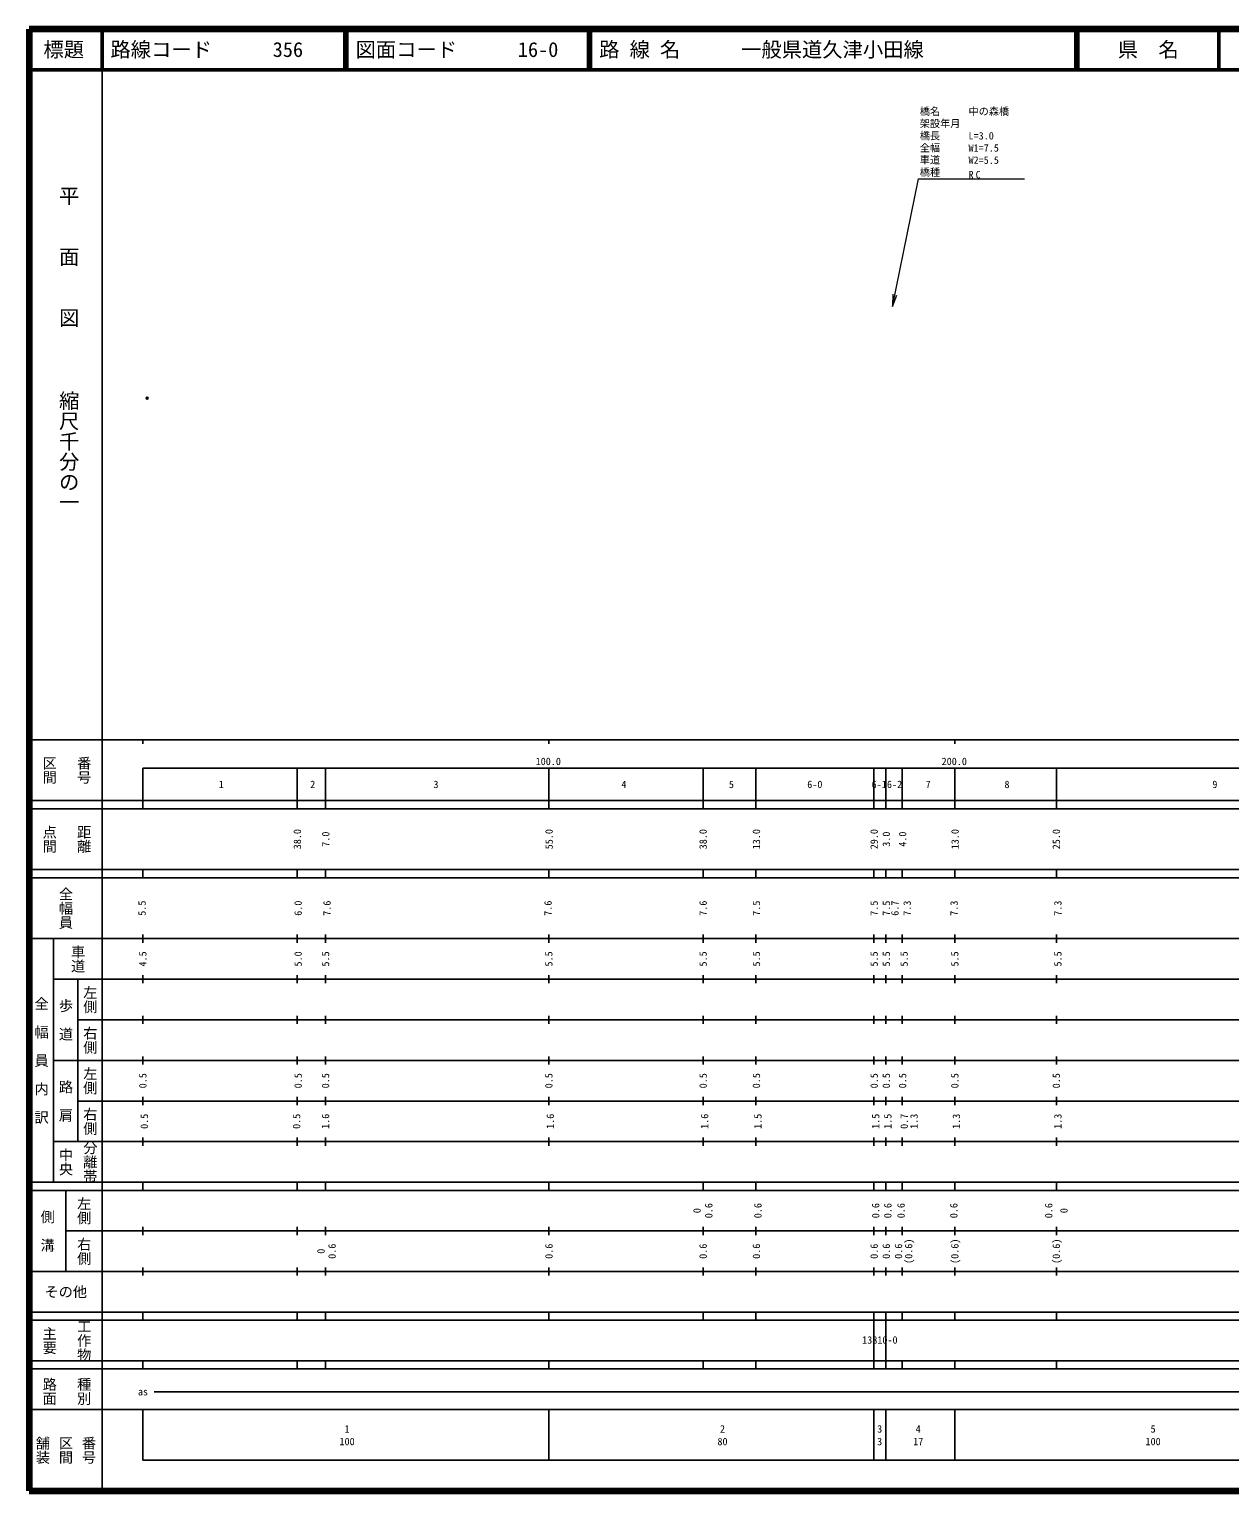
# Model space of a CAD drawing. Units: millimetres on the paper, with parts at other scales. Extents: x 40 to 680, y 20 to 380.
# Drawn here: x 40 to 335.7, y 20 to 380 of the extents above; entities that cross this region are included whole.
import ezdxf
from ezdxf.enums import TextEntityAlignment as Align

# ---------------------------------------------------------------- set-up
doc = ezdxf.new("R2010")
doc.units = ezdxf.units.MM
doc.header["$PDMODE"] = 32
doc.header["$PDSIZE"] = 0.5
doc.layers.add('M-OTRS', color=6, linetype='Continuous')
doc.layers.add('M-STR-HTXT', color=7, linetype='Continuous')
for name, color, linetype, lineweight in [('M-TTL', 2, 'Continuous', 140), ('M-TTL-BAND', 7, 'Continuous', 25), ('M-TTL-LINE', 7, 'Continuous', 50), ('M-TTL-TXT', 7, 'Continuous', 13)]:
    doc.layers.add(name, color=color, linetype=linetype, lineweight=lineweight)
doc.styles.add('@ＭＳ ゴシック', font='')
doc.styles.add('ＭＳ ゴシック', font='')
doc.styles.get('@ＭＳ ゴシック').set_extended_font_data('@MS Gothic')
doc.styles.get('ＭＳ ゴシック').set_extended_font_data('MS Gothic')

# ---------------------------------------------------------------- blocks, each defined once
blk = doc.blocks.new('open_arrow')
at = {"color": 0, "linetype": 'Continuous', "lineweight": -2}
blk.add_lwpolyline([(7.5, 1.25), (0, 0), (7.5, -1.25)], dxfattribs=at)

msp = doc.modelspace()

# ---------------------------------------------------------------- linework, layer by layer
at = {"layer": 'M-OTRS'}
msp.add_point((69.056, 289.102), dxfattribs=at)
at = {"layer": 'M-TTL'}
for p, q in [((40, 380), (40, 20)), ((680, 380), (40, 380)), ((40, 20), (680, 20))]:
    msp.add_line(p, q, dxfattribs=at)
at = {"layer": 'M-TTL-BAND'}
for p, q in [((58, 370), (58, 20)), ((40, 205), (579, 205)), ((68, 205), (68, 204)), ((168, 205), (168, 204)), ((268, 205), (268, 204)), ((68, 198), (579, 198)), ((68, 198), (68, 188)), ((106, 198), (106, 188)), ((113, 198), (113, 188)), ((168, 198), (168, 188)), ((206, 198), (206, 188)), ((219, 198), (219, 188)), ((248, 198), (248, 188)), ((251, 198), (251, 188)), ((255, 198), (255, 188)), ((268, 198), (268, 188)), ((293, 198), (293, 188)), ((40, 190), (579, 190)), ((40, 188), (579, 188)), ((40, 173), (579, 173)), ((68, 171), (68, 173)), ((106, 173), (106, 171)), ((113, 173), (113, 171)), ((168, 171), (168, 173)), ((206, 173), (206, 171)), ((219, 173), (219, 171)), ((248, 173), (248, 171)), ((251, 173), (251, 171)), ((255, 173), (255, 171)), ((268, 171), (268, 173)), ((293, 173), (293, 171)), ((40, 171), (579, 171)), ((40, 156), (579, 156)), ((46, 96), (46, 156)), ((68, 155), (68, 157)), ((106, 157), (106, 155)), ((113, 157), (113, 155)), ((168, 155), (168, 157)), ((206, 157), (206, 155)), ((219, 157), (219, 155)), ((248, 157), (248, 155)), ((251, 157), (251, 155)), ((255, 157), (255, 155)), ((268, 155), (268, 157)), ((293, 157), (293, 155)), ((46, 146), (579, 146)), ((52, 146), (52, 106)), ((68, 145), (68, 147)), ((106, 147), (106, 145)), ((113, 147), (113, 145)), ((168, 145), (168, 147)), ((206, 147), (206, 145)), ((219, 147), (219, 145)), ((248, 147), (248, 145)), ((251, 147), (251, 145)), ((255, 147), (255, 145)), ((268, 145), (268, 147)), ((293, 147), (293, 145)), ((68, 135), (68, 137)), ((106, 137), (106, 135)), ((113, 137), (113, 135)), ((168, 135), (168, 137)), ((206, 137), (206, 135)), ((219, 137), (219, 135)), ((248, 137), (248, 135)), ((251, 137), (251, 135)), ((255, 137), (255, 135)), ((268, 135), (268, 137)), ((293, 137), (293, 135)), ((52, 136), (579, 136)), ((46, 126), (579, 126)), ((68, 125), (68, 127)), ((106, 127), (106, 125)), ((113, 127), (113, 125)), ((168, 125), (168, 127)), ((206, 127), (206, 125)), ((219, 127), (219, 125)), ((248, 127), (248, 125)), ((251, 127), (251, 125)), ((255, 127), (255, 125)), ((268, 125), (268, 127)), ((293, 127), (293, 125)), ((52, 116), (579, 116)), ((68, 115), (68, 117)), ((106, 117), (106, 115)), ((113, 117), (113, 115)), ((168, 115), (168, 117)), ((206, 117), (206, 115)), ((219, 117), (219, 115)), ((248, 117), (248, 115)), ((251, 117), (251, 115)), ((255, 117), (255, 115)), ((268, 115), (268, 117)), ((293, 117), (293, 115)), ((46, 106), (579, 106)), ((68, 105), (68, 107)), ((106, 107), (106, 105)), ((113, 107), (113, 105)), ((168, 105), (168, 107)), ((206, 107), (206, 105)), ((219, 107), (219, 105)), ((248, 107), (248, 105)), ((251, 107), (251, 105)), ((255, 107), (255, 105)), ((268, 105), (268, 107)), ((293, 107), (293, 105)), ((40, 96), (579, 96)), ((40, 94), (579, 94)), ((49, 94), (49, 74)), ((68, 94), (68, 96)), ((106, 96), (106, 94)), ((113, 96), (113, 94)), ((168, 94), (168, 96)), ((206, 96), (206, 94)), ((219, 96), (219, 94)), ((248, 96), (248, 94)), ((251, 96), (251, 94)), ((255, 96), (255, 94)), ((268, 94), (268, 96)), ((293, 96), (293, 94)), ((49, 84), (579, 84)), ((68, 83), (68, 85)), ((106, 85), (106, 83)), ((113, 85), (113, 83)), ((168, 83), (168, 85)), ((206, 85), (206, 83)), ((219, 85), (219, 83)), ((248, 85), (248, 83)), ((251, 85), (251, 83)), ((255, 85), (255, 83)), ((268, 83), (268, 85)), ((293, 85), (293, 83)), ((40, 74), (579, 74)), ((68, 73), (68, 75)), ((106, 75), (106, 73)), ((113, 75), (113, 73)), ((168, 73), (168, 75)), ((206, 75), (206, 73)), ((219, 75), (219, 73)), ((248, 75), (248, 73)), ((251, 75), (251, 73)), ((255, 75), (255, 73)), ((268, 73), (268, 75)), ((293, 75), (293, 73)), ((40, 64), (579, 64)), ((40, 62), (579, 62)), ((68, 62), (68, 64)), ((106, 64), (106, 62)), ((113, 64), (113, 62)), ((168, 62), (168, 64)), ((206, 64), (206, 62)), ((219, 64), (219, 62)), ((248, 64), (248, 62)), ((248, 62), (248, 52)), ((251, 64), (251, 62)), ((251, 62), (251, 52)), ((255, 64), (255, 62)), ((268, 62), (268, 64)), ((293, 64), (293, 62)), ((40, 52), (579, 52)), ((68, 50), (68, 52)), ((106, 52), (106, 50)), ((113, 52), (113, 50)), ((168, 50), (168, 52)), ((206, 52), (206, 50)), ((219, 52), (219, 50)), ((248, 52), (248, 50)), ((251, 52), (251, 50)), ((255, 52), (255, 50)), ((268, 50), (268, 52)), ((293, 52), (293, 50)), ((40, 50), (579, 50)), ((70.805, 44.406), (565.903, 44.406)), ((40, 40), (579, 40)), ((68, 40), (68, 27.5)), ((168, 40), (168, 27.5)), ((248, 40), (248, 27.5)), ((251, 40), (251, 27.5)), ((268, 40), (268, 27.5)), ((68, 27.5), (579, 27.5))]:
    msp.add_line(p, q, dxfattribs=at)
at = {"layer": 'M-TTL-LINE'}
for p, q in [((58, 380), (58, 370)), ((117.75, 380), (117.75, 370)), ((118.25, 380), (118.25, 370)), ((177.75, 380), (177.75, 370)), ((178.25, 380), (178.25, 370)), ((297.75, 380), (297.75, 370)), ((298.25, 380), (298.25, 370)), ((333, 380), (333, 370)), ((40, 370), (680, 370))]:
    msp.add_line(p, q, dxfattribs=at)
at = {"layer": 'M-TTL-TXT'}
msp.add_lwpolyline([(252.639, 311.674), (259, 343.126), (285.161, 343.126)], dxfattribs=at)

# ---------------------------------------------------------------- block references
at = {"layer": 'M-TTL-TXT', "xscale": 0.4, "yscale": 0.4, "rotation": 78.6}
msp.add_blockref('open_arrow', (252.639, 311.674), dxfattribs=at)

# ---------------------------------------------------------------- texts
at = {"layer": 'M-STR-HTXT', "style": 'ＭＳ ゴシック'}
for s, p in [('橋名', (259.353, 358.296)), ('中の森橋', (271.353, 358.296)), ('架設年月', (259.353, 355.296)), ('橋長', (259.353, 352.296)), ('L=3.0', (271.353, 352.296)), ('全幅', (259.353, 349.296)), ('W1=7.5', (271.353, 349.296)), ('橋種', (259.353, 343.296)), ('車道', (259.353, 346.356)), ('W2=5.5', (271.353, 346.296))]:
    msp.add_text(s, height=1.833, dxfattribs=at).set_placement(p, align=Align.BOTTOM_LEFT)
at = {"layer": 'M-STR-HTXT', "insert": (271.353, 343.236), "char_height": 1.833, "attachment_point": 7, "style": 'ＭＳ ゴシック'}
msp.add_mtext('\\T1.4;RC', dxfattribs=at)
at = {"layer": 'M-TTL-BAND', "style": '@ＭＳ ゴシック'}
for s, p in [('平\u3000\u3000面\u3000\u3000図', (49.777, 306.475)), ('縮尺千分の一', (49.777, 261.03))]:
    msp.add_text(s, height=3.666, rotation=270, dxfattribs=at).set_placement(p, align=Align.MIDDLE_RIGHT)
at = {"layer": 'M-TTL-BAND'}
for s, height, rotation, style, p in [('区間', 2.566, 270, '@ＭＳ ゴシック', (45, 197.5)), ('番号', 2.566, 270, '@ＭＳ ゴシック', (53.5, 197.5)), ('点間', 2.566, 270, '@ＭＳ ゴシック', (45, 180.5)), ('距離', 2.566, 270, '@ＭＳ ゴシック', (53.5, 180.5)), ('38.0', 1.833, 90, 'ＭＳ ゴシック', (106.026, 180.5)), ('7.0', 1.833, 90, 'ＭＳ ゴシック', (113.026, 180.5)), ('55.0', 1.833, 90, 'ＭＳ ゴシック', (168.026, 180.5)), ('38.0', 1.833, 90, 'ＭＳ ゴシック', (205.967, 180.5)), ('13.0', 1.833, 90, 'ＭＳ ゴシック', (219.093, 180.5)), ('29.0', 1.833, 90, 'ＭＳ ゴシック', (248.093, 180.5)), ('3.0', 1.833, 90, 'ＭＳ ゴシック', (251.093, 180.5)), ('4.0', 1.833, 90, 'ＭＳ ゴシック', (255.094, 180.5)), ('13.0', 1.833, 90, 'ＭＳ ゴシック', (268.026, 180.5)), ('25.0', 1.833, 90, 'ＭＳ ゴシック', (292.97, 180.5)), ('全幅員', 2.566, 270, '@ＭＳ ゴシック', (49, 163.5)), ('5.5', 1.833, 90, 'ＭＳ ゴシック', (67.775, 163.5)), ('6.0', 1.833, 90, 'ＭＳ ゴシック', (106.214, 163.5)), ('7.6', 1.833, 90, 'ＭＳ ゴシック', (113.339, 163.5)), ('7.6', 1.833, 90, 'ＭＳ ゴシック', (167.775, 163.5)), ('7.6', 1.833, 90, 'ＭＳ ゴシック', (205.967, 163.5)), ('7.5', 1.833, 90, 'ＭＳ ゴシック', (219.093, 163.5)), ('7.5', 1.833, 90, 'ＭＳ ゴシック', (248.093, 163.5)), ('7.5', 1.833, 90, 'ＭＳ ゴシック', (251.093, 163.5)), ('6.7', 1.833, 90, 'ＭＳ ゴシック', (253.219, 163.5)), ('7.3', 1.833, 90, 'ＭＳ ゴシック', (256.219, 163.5)), ('7.3', 1.833, 90, 'ＭＳ ゴシック', (267.775, 163.5)), ('7.3', 1.833, 90, 'ＭＳ ゴシック', (293.345, 163.5)), ('車道', 2.566, 270, '@ＭＳ ゴシック', (52, 151)), ('4.5', 1.833, 90, 'ＭＳ ゴシック', (67.962, 151)), ('5.0', 1.833, 90, 'ＭＳ ゴシック', (106.214, 151)), ('5.5', 1.833, 90, 'ＭＳ ゴシック', (112.964, 151)), ('5.5', 1.833, 90, 'ＭＳ ゴシック', (167.962, 151)), ('5.5', 1.833, 90, 'ＭＳ ゴシック', (205.967, 151)), ('5.5', 1.833, 90, 'ＭＳ ゴシック', (219.093, 151)), ('5.5', 1.833, 90, 'ＭＳ ゴシック', (248.093, 151)), ('5.5', 1.833, 90, 'ＭＳ ゴシック', (251.093, 151)), ('5.5', 1.833, 90, 'ＭＳ ゴシック', (255.469, 151)), ('5.5', 1.833, 90, 'ＭＳ ゴシック', (267.962, 151)), ('5.5', 1.833, 90, 'ＭＳ ゴシック', (293.345, 151)), ('左側', 2.566, 270, '@ＭＳ ゴシック', (55, 141)), ('全\u3000幅\u3000員\u3000内\u3000訳', 2.566, 270, '@ＭＳ ゴシック', (43, 126)), ('歩\u3000道', 2.566, 270, '@ＭＳ ゴシック', (49, 136)), ('右側', 2.566, 270, '@ＭＳ ゴシック', (55, 131)), ('左側', 2.566, 270, '@ＭＳ ゴシック', (55, 121)), ('0.5', 1.833, 90, 'ＭＳ ゴシック', (67.962, 121)), ('0.5', 1.833, 90, 'ＭＳ ゴシック', (106.214, 121)), ('0.5', 1.833, 90, 'ＭＳ ゴシック', (112.964, 121)), ('0.5', 1.833, 90, 'ＭＳ ゴシック', (167.962, 121)), ('0.5', 1.833, 90, 'ＭＳ ゴシック', (205.967, 121)), ('0.5', 1.833, 90, 'ＭＳ ゴシック', (219.093, 121)), ('0.5', 1.833, 90, 'ＭＳ ゴシック', (248.093, 121)), ('0.5', 1.833, 90, 'ＭＳ ゴシック', (251.093, 121)), ('0.5', 1.833, 90, 'ＭＳ ゴシック', (255.094, 121)), ('0.5', 1.833, 90, 'ＭＳ ゴシック', (267.962, 121)), ('0.5', 1.833, 90, 'ＭＳ ゴシック', (292.97, 121)), ('路\u3000肩', 2.566, 270, '@ＭＳ ゴシック', (49, 116)), ('右側', 2.566, 270, '@ＭＳ ゴシック', (55, 111)), ('0.5', 1.833, 90, 'ＭＳ ゴシック', (68.337, 111)), ('0.5', 1.833, 90, 'ＭＳ ゴシック', (105.839, 111)), ('1.6', 1.833, 90, 'ＭＳ ゴシック', (112.964, 111)), ('1.6', 1.833, 90, 'ＭＳ ゴシック', (168.337, 111)), ('1.6', 1.833, 90, 'ＭＳ ゴシック', (206.342, 111)), ('1.5', 1.833, 90, 'ＭＳ ゴシック', (219.468, 111)), ('1.5', 1.833, 90, 'ＭＳ ゴシック', (248.468, 111)), ('1.5', 1.833, 90, 'ＭＳ ゴシック', (251.468, 111)), ('0.7', 1.833, 90, 'ＭＳ ゴシック', (255.51, 111)), ('1.3', 1.833, 90, 'ＭＳ ゴシック', (257.919, 111)), ('1.3', 1.833, 90, 'ＭＳ ゴシック', (268.337, 111)), ('1.3', 1.833, 90, 'ＭＳ ゴシック', (293.345, 111)), ('分離帯', 2.566, 270, '@ＭＳ ゴシック', (55, 101)), ('中央', 2.566, 270, '@ＭＳ ゴシック', (49, 101)), ('左側', 2.566, 270, '@ＭＳ ゴシック', (53.5, 89)), ('0.6', 1.833, 90, 'ＭＳ ゴシック', (207.362, 89)), ('0.6', 1.833, 90, 'ＭＳ ゴシック', (219.468, 89)), ('0.6', 1.833, 90, 'ＭＳ ゴシック', (248.468, 89)), ('0.6', 1.833, 90, 'ＭＳ ゴシック', (251.468, 89)), ('0.6', 1.833, 90, 'ＭＳ ゴシック', (254.719, 89)), ('0.6', 1.833, 90, 'ＭＳ ゴシック', (267.719, 89)), ('0.6', 1.833, 90, 'ＭＳ ゴシック', (291.095, 89)), ('側\u3000溝', 2.566, 270, '@ＭＳ ゴシック', (44.5, 84)), ('0', 1.833, 90, 'ＭＳ ゴシック', (204.467, 89)), ('0', 1.833, 90, 'ＭＳ ゴシック', (294.845, 89)), ('右側', 2.566, 270, '@ＭＳ ゴシック', (53.5, 79)), ('0', 1.833, 90, 'ＭＳ ゴシック', (111.839, 79)), ('0.6', 1.833, 90, 'ＭＳ ゴシック', (114.578, 79)), ('0.6', 1.833, 90, 'ＭＳ ゴシック', (168, 79)), ('0.6', 1.833, 90, 'ＭＳ ゴシック', (205.967, 79)), ('0.6', 1.833, 90, 'ＭＳ ゴシック', (219.093, 79)), ('0.6', 1.833, 90, 'ＭＳ ゴシック', (248.093, 79)), ('0.6', 1.833, 90, 'ＭＳ ゴシック', (251.093, 79)), ('0.6', 1.833, 90, 'ＭＳ ゴシック', (254.094, 79)), ('(0.6)', 1.833, 90, 'ＭＳ ゴシック', (256.594, 79)), ('(0.6)', 1.833, 90, 'ＭＳ ゴシック', (267.97, 79)), ('(0.6)', 1.833, 90, 'ＭＳ ゴシック', (292.97, 79)), ('工作物', 2.566, 270, '@ＭＳ ゴシック', (53.5, 57)), ('主要', 2.566, 270, '@ＭＳ ゴシック', (45, 57)), ('路面', 2.566, 270, '@ＭＳ ゴシック', (45, 44.5)), ('種別', 2.566, 270, '@ＭＳ ゴシック', (53.5, 44.5)), ('舗装', 2.566, 270, '@ＭＳ ゴシック', (43.333, 30)), ('区間', 2.566, 270, '@ＭＳ ゴシック', (49, 30)), ('番号', 2.566, 270, '@ＭＳ ゴシック', (54.667, 30))]:
    msp.add_text(s, height=height, rotation=rotation, dxfattribs=dict(at, style=style)).set_placement(p, align=Align.MIDDLE_CENTER)
at = {"layer": 'M-TTL-BAND', "style": 'ＭＳ ゴシック'}
for s, p in [('100.0', (167.844, 198.195)), ('200.0', (267.844, 198.195))]:
    msp.add_text(s, height=1.833, dxfattribs=at).set_placement(p, align=Align.BOTTOM_CENTER)
for s, height, p in [('1', 1.833, (87.322, 194)), ('2', 1.833, (109.823, 194)), ('3', 1.833, (140.185, 194)), ('4', 1.833, (186.49, 194)), ('5', 1.833, (212.952, 194)), ('6-0', 1.833, (233.5, 194)), ('6-1', 1.833, (249.355, 194)), ('6-2', 1.833, (253.13, 194)), ('7', 1.833, (261.417, 194)), ('8', 1.833, (280.826, 194)), ('9', 1.833, (332.035, 194)), ('その他', 2.566, (49, 69)), ('13810-0', 1.833, (249.514, 57.147)), ('as', 1.833, (68.006, 44.406)), ('1', 1.833, (118.288, 35.238)), ('2', 1.833, (210.755, 35.238)), ('3', 1.833, (249.472, 35.238)), ('4', 1.833, (258.974, 35.238)), ('5', 1.833, (316.81, 35.238)), ('100', 1.833, (118.288, 32.131)), ('80', 1.833, (210.755, 32.131)), ('3', 1.833, (249.472, 32.131)), ('17', 1.833, (258.974, 32.131)), ('100', 1.833, (316.81, 32.131))]:
    msp.add_text(s, height=height, dxfattribs=at).set_placement(p, align=Align.MIDDLE_CENTER)
at = {"layer": 'M-TTL-TXT', "style": 'ＭＳ ゴシック'}
for s, p in [('標題', (48.5, 375)), ('県\u3000名', (315.625, 375))]:
    msp.add_text(s, height=3.666, dxfattribs=at).set_placement(p, align=Align.MIDDLE_CENTER)
for s, p in [('路線コード      356', (60, 375)), ('図面コード      16-0', (120.38, 375)), ('路 線 名      一般県道久津小田線', (180.38, 375))]:
    msp.add_text(s, height=3.666, dxfattribs=at).set_placement(p, align=Align.MIDDLE_LEFT)

doc.saveas('drawing.dxf')
